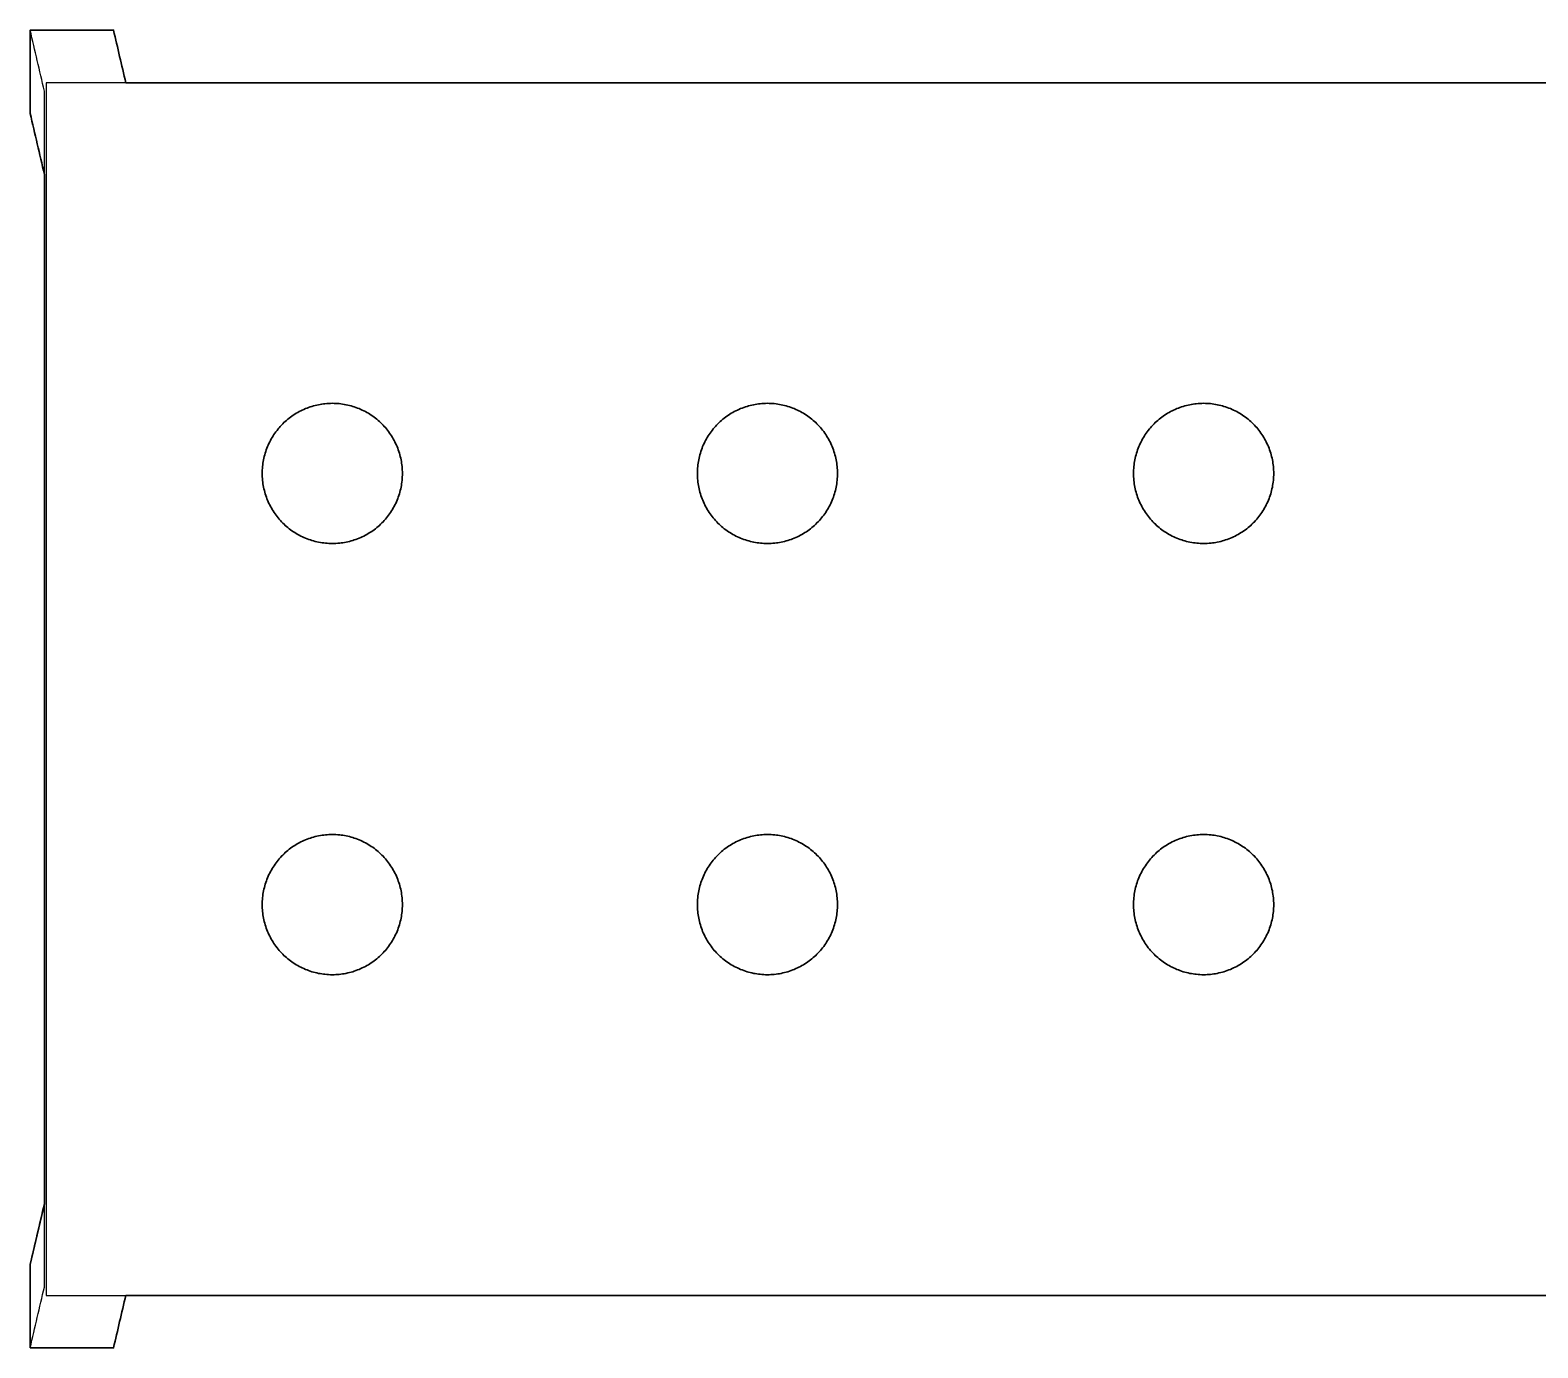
# Model space of a CAD drawing. Header units: millimetres. Extents: x 0 to 2951, y -1031 to 459.
# Drawn here: x 140 to 538, y -1030.7 to -682.9 of the extents above; entities that cross this region are included whole.
import ezdxf

# ---------------------------------------------------------------- set-up
doc = ezdxf.new("R2010")
doc.units = ezdxf.units.MM
doc.layers.add('Blocks', color=7, linetype='Continuous')
doc.layers.add('Blocks$Inner', color=7, linetype='Continuous', lineweight=25, true_color=0x007f00)
doc.layers.add('Blocks$Outline', color=7, linetype='Continuous', lineweight=35, true_color=0xff3f3f)

# ---------------------------------------------------------------- blocks, each defined once
blk = doc.blocks.new('Balcony Bench Top')
at = {"layer": 'Blocks$Inner'}
for points, degree in [([(85.57, 844.28), (85.83, 844.28), (86.1, 844.28), (86.36, 844.28)], 3), ([(85.57, 843.76), (85.57, 843.94), (85.57, 844.11), (85.57, 844.28)], 3), ([(85.57, 844.28), (90.92, 843.03), (96.27, 841.79), (101.62, 840.54)], 3), ([(85.57, 822.83), (85.57, 829.8), (85.57, 836.78), (85.57, 843.76)], 3), ([(86.36, 844.28), (93.07, 844.28), (99.77, 844.28), (106.47, 844.28)], 3), ([(106.47, 844.28), (106.83, 844.28), (107.19, 844.28), (107.55, 844.28)], 3), ([(107.55, 844.28), (112.91, 843.03), (118.26, 841.79), (123.62, 840.54)], 3), ([(395.29, 840.54), (400.65, 841.79), (406.01, 843.03), (411.36, 844.28)], 3), ([(411.36, 844.28), (411.72, 844.28), (412.08, 844.28), (412.44, 844.28)], 3), ([(412.44, 844.28), (412.5, 844.29), (412.56, 844.29), (412.62, 844.29)], 3), ([(412.62, 844.29), (419.18, 844.29), (425.73, 844.29), (432.29, 844.29)], 3), ([(417.29, 840.54), (422.64, 841.79), (428, 843.03), (433.35, 844.28)], 3), ([(432.29, 844.29), (432.35, 844.29), (432.41, 844.29), (432.47, 844.28)], 3), ([(432.47, 844.28), (432.76, 844.28), (433.05, 844.28), (433.35, 844.28)], 3), ([(433.35, 844.28), (433.35, 844.11), (433.35, 843.94), (433.35, 843.76)], 3), ([(433.35, 843.76), (433.35, 836.78), (433.35, 829.8), (433.35, 822.83)], 3), ([(419.49, 840.04), (99.42, 840.04)], 1), ([(99.42, 840.04), (99.42, 819.05)], 1), ([(101.62, 840.54), (102.02, 840.54), (102.42, 840.54), (102.82, 840.54)], 3), ([(102.82, 840.54), (103.04, 840.54), (107.13, 840.54), (112.81, 840.54)], 3), ([(112.81, 840.54), (116.41, 840.54), (120.02, 840.54), (123.62, 840.54)], 3), ([(123.62, 840.54), (214.18, 840.54), (304.73, 840.54), (395.29, 840.54)], 3), ([(395.29, 840.54), (398.9, 840.54), (402.5, 840.54), (406.11, 840.54)], 3), ([(406.11, 840.54), (411.78, 840.54), (415.87, 840.54), (416.1, 840.54)], 3), ([(416.1, 840.54), (416.5, 840.54), (416.89, 840.54), (417.29, 840.54)], 3), ([(419.49, 819.05), (419.49, 840.04)], 1), ([(85.57, 822.29), (85.57, 822.47), (85.57, 822.65), (85.57, 822.83)], 3), ([(99.42, 819.05), (94.8, 820.13), (90.18, 821.21), (85.57, 822.29)], 3), ([(433.35, 822.29), (428.73, 821.21), (424.11, 820.13), (419.49, 819.05)], 3), ([(433.35, 822.83), (433.35, 822.65), (433.35, 822.47), (433.35, 822.29)], 3), ([(99.42, 819.05), (99.42, -784.98)], 1), ([(419.49, -784.98), (419.49, 819.05)], 1)]:
    blk.add_open_spline(points, degree=degree, dxfattribs=at)
for points, knots in [([(220.95, 762.59), (221.02, 763.24), (221.05, 763.89), (221.05, 764.54), (221.05, 765.75), (220.94, 766.95), (220.7, 768.14), (220.46, 769.33), (220.11, 770.49), (219.65, 771.61), (219.18, 772.74), (218.61, 773.8), (217.94, 774.81), (217.27, 775.82), (216.5, 776.75), (215.64, 777.61), (214.78, 778.47), (213.85, 779.24), (212.83, 779.92), (211.83, 780.59), (210.77, 781.16), (209.65, 781.62), (208.52, 782.09), (207.36, 782.44), (206.17, 782.68), (204.98, 782.92), (203.78, 783.04), (202.57, 783.04), (201.35, 783.04), (200.15, 782.92), (198.96, 782.69), (197.76, 782.45), (196.6, 782.1), (195.48, 781.63), (194.36, 781.17), (193.3, 780.6), (192.29, 779.93), (191.28, 779.26), (190.34, 778.49), (189.48, 777.63), (188.62, 776.77), (187.86, 775.84), (187.18, 774.83), (186.51, 773.82), (185.93, 772.75), (185.47, 771.63), (185, 770.51), (184.65, 769.35), (184.41, 768.16), (184.3, 767.6), (184.22, 767.04), (184.16, 766.48)], [17, 17, 17, 17, 18, 18, 18, 19, 19, 19, 20, 20, 20, 21, 21, 21, 22, 22, 22, 23, 23, 23, 24, 24, 24, 25, 25, 25, 26, 26, 26, 27, 27, 27, 28, 28, 28, 29, 29, 29, 30, 30, 30, 31, 31, 31, 32, 32, 32, 33, 33, 33, 34, 34, 34, 34]), ([(297.96, 762.59), (297.89, 763.24), (297.86, 763.89), (297.86, 764.54), (297.86, 765.75), (297.98, 766.95), (298.21, 768.14), (298.45, 769.33), (298.8, 770.49), (299.27, 771.61), (299.73, 772.74), (300.3, 773.8), (300.97, 774.81), (301.65, 775.82), (302.41, 776.75), (303.27, 777.61), (304.13, 778.47), (305.07, 779.24), (306.08, 779.92), (307.09, 780.59), (308.15, 781.16), (309.27, 781.62), (310.39, 782.09), (311.55, 782.44), (312.74, 782.68), (313.93, 782.92), (315.13, 783.04), (316.35, 783.04), (317.56, 783.04), (318.76, 782.92), (319.96, 782.69), (321.15, 782.45), (322.31, 782.1), (323.43, 781.63), (324.55, 781.17), (325.61, 780.6), (326.62, 779.93), (327.64, 779.26), (328.57, 778.49), (329.44, 777.63), (330.29, 776.77), (331.06, 775.84), (331.73, 774.83), (332.41, 773.82), (332.98, 772.75), (333.45, 771.63), (333.91, 770.51), (334.26, 769.35), (334.5, 768.16), (334.61, 767.6), (334.7, 767.04), (334.76, 766.48)], [17, 17, 17, 17, 18, 18, 18, 19, 19, 19, 20, 20, 20, 21, 21, 21, 22, 22, 22, 23, 23, 23, 24, 24, 24, 25, 25, 25, 26, 26, 26, 27, 27, 27, 28, 28, 28, 29, 29, 29, 30, 30, 30, 31, 31, 31, 32, 32, 32, 33, 33, 33, 34, 34, 34, 34]), ([(184.16, 766.48), (184.09, 765.84), (184.05, 765.19), (184.05, 764.53), (184.05, 763.32), (184.17, 762.12), (184.41, 760.93), (184.65, 759.73), (185, 758.57), (185.47, 757.45), (185.93, 756.33), (186.5, 755.27), (187.17, 754.26), (187.85, 753.25), (188.62, 752.31), (189.48, 751.45), (190.33, 750.6), (191.27, 749.83), (192.27, 749.16), (193.29, 748.48), (194.35, 747.91), (195.48, 747.45), (196.6, 746.98), (197.76, 746.63), (198.95, 746.39), (200.14, 746.16), (201.34, 746.04), (202.55, 746.04), (203.77, 746.04), (204.97, 746.16), (206.17, 746.4), (207.36, 746.63), (208.51, 746.98), (209.63, 747.44), (210.75, 747.91), (211.82, 748.48), (212.83, 749.16), (213.84, 749.83), (214.77, 750.6), (215.63, 751.45), (216.49, 752.31), (217.26, 753.25), (217.93, 754.26), (218.61, 755.27), (219.18, 756.34), (219.65, 757.46), (220.11, 758.58), (220.46, 759.73), (220.7, 760.92), (220.81, 761.48), (220.89, 762.03), (220.95, 762.59)], [34, 34, 34, 34, 35, 35, 35, 36, 36, 36, 37, 37, 37, 38, 38, 38, 39, 39, 39, 40, 40, 40, 41, 41, 41, 42, 42, 42, 43, 43, 43, 44, 44, 44, 45, 45, 45, 46, 46, 46, 47, 47, 47, 48, 48, 48, 49, 49, 49, 50, 50, 50, 51, 51, 51, 51]), ([(334.76, 766.48), (334.83, 765.84), (334.86, 765.19), (334.86, 764.53), (334.86, 763.32), (334.74, 762.12), (334.5, 760.93), (334.27, 759.73), (333.91, 758.57), (333.45, 757.45), (332.98, 756.33), (332.41, 755.27), (331.74, 754.26), (331.07, 753.25), (330.3, 752.31), (329.44, 751.45), (328.58, 750.6), (327.65, 749.83), (326.64, 749.16), (325.63, 748.48), (324.56, 747.91), (323.44, 747.45), (322.31, 746.98), (321.16, 746.63), (319.96, 746.39), (318.78, 746.16), (317.57, 746.04), (316.36, 746.04), (315.15, 746.04), (313.94, 746.16), (312.74, 746.4), (311.56, 746.63), (310.4, 746.98), (309.29, 747.44), (308.16, 747.91), (307.09, 748.48), (306.08, 749.16), (305.07, 749.83), (304.14, 750.6), (303.28, 751.45), (302.42, 752.31), (301.65, 753.25), (300.98, 754.26), (300.3, 755.27), (299.73, 756.34), (299.27, 757.46), (298.8, 758.58), (298.45, 759.73), (298.22, 760.92), (298.11, 761.48), (298.02, 762.03), (297.96, 762.59)], [34, 34, 34, 34, 35, 35, 35, 36, 36, 36, 37, 37, 37, 38, 38, 38, 39, 39, 39, 40, 40, 40, 41, 41, 41, 42, 42, 42, 43, 43, 43, 44, 44, 44, 45, 45, 45, 46, 46, 46, 47, 47, 47, 48, 48, 48, 49, 49, 49, 50, 50, 50, 51, 51, 51, 51]), ([(220.95, 647.74), (221.02, 648.38), (221.05, 649.03), (221.05, 649.68), (221.05, 650.89), (220.94, 652.09), (220.7, 653.28), (220.46, 654.48), (220.11, 655.63), (219.65, 656.76), (219.18, 657.88), (218.61, 658.95), (217.94, 659.96), (217.27, 660.97), (216.5, 661.9), (215.64, 662.76), (214.78, 663.62), (213.85, 664.39), (212.83, 665.06), (211.83, 665.74), (210.77, 666.31), (209.65, 666.77), (208.52, 667.24), (207.36, 667.59), (206.17, 667.83), (204.98, 668.06), (203.78, 668.18), (202.57, 668.18), (201.35, 668.18), (200.15, 668.07), (198.96, 667.83), (197.76, 667.59), (196.6, 667.24), (195.48, 666.78), (194.36, 666.32), (193.3, 665.75), (192.29, 665.08), (191.28, 664.4), (190.34, 663.63), (189.48, 662.77), (188.62, 661.92), (187.86, 660.98), (187.18, 659.98), (186.51, 658.97), (185.93, 657.9), (185.47, 656.78), (185, 655.65), (184.65, 654.5), (184.41, 653.31), (184.3, 652.75), (184.22, 652.19), (184.16, 651.63)], [0, 0, 0, 0, 1, 1, 1, 2, 2, 2, 3, 3, 3, 4, 4, 4, 5, 5, 5, 6, 6, 6, 7, 7, 7, 8, 8, 8, 9, 9, 9, 10, 10, 10, 11, 11, 11, 12, 12, 12, 13, 13, 13, 14, 14, 14, 15, 15, 15, 16, 16, 16, 17, 17, 17, 17]), ([(297.96, 647.74), (297.89, 648.38), (297.86, 649.03), (297.86, 649.68), (297.86, 650.89), (297.98, 652.09), (298.21, 653.28), (298.45, 654.48), (298.8, 655.63), (299.27, 656.76), (299.73, 657.88), (300.3, 658.95), (300.97, 659.96), (301.65, 660.97), (302.41, 661.9), (303.27, 662.76), (304.13, 663.62), (305.07, 664.39), (306.08, 665.06), (307.09, 665.74), (308.15, 666.31), (309.27, 666.77), (310.39, 667.24), (311.55, 667.59), (312.74, 667.83), (313.93, 668.06), (315.13, 668.18), (316.35, 668.18), (317.56, 668.18), (318.76, 668.07), (319.96, 667.83), (321.15, 667.59), (322.31, 667.24), (323.43, 666.78), (324.55, 666.32), (325.61, 665.75), (326.62, 665.08), (327.64, 664.4), (328.57, 663.63), (329.44, 662.77), (330.29, 661.92), (331.06, 660.98), (331.73, 659.98), (332.41, 658.97), (332.98, 657.9), (333.45, 656.78), (333.91, 655.65), (334.26, 654.5), (334.5, 653.31), (334.61, 652.75), (334.7, 652.19), (334.76, 651.63)], [17, 17, 17, 17, 18, 18, 18, 19, 19, 19, 20, 20, 20, 21, 21, 21, 22, 22, 22, 23, 23, 23, 24, 24, 24, 25, 25, 25, 26, 26, 26, 27, 27, 27, 28, 28, 28, 29, 29, 29, 30, 30, 30, 31, 31, 31, 32, 32, 32, 33, 33, 33, 34, 34, 34, 34]), ([(184.16, 651.63), (184.09, 650.98), (184.05, 650.33), (184.05, 649.68), (184.05, 648.46), (184.17, 647.26), (184.41, 646.07), (184.65, 644.88), (185, 643.72), (185.47, 642.59), (185.93, 641.48), (186.5, 640.41), (187.17, 639.41), (187.85, 638.39), (188.62, 637.46), (189.48, 636.6), (190.33, 635.74), (191.27, 634.98), (192.27, 634.3), (193.29, 633.63), (194.35, 633.06), (195.48, 632.59), (196.6, 632.13), (197.76, 631.78), (198.95, 631.54), (200.14, 631.3), (201.34, 631.18), (202.55, 631.18), (203.77, 631.18), (204.97, 631.3), (206.17, 631.54), (207.36, 631.78), (208.51, 632.13), (209.63, 632.59), (210.75, 633.05), (211.82, 633.63), (212.83, 634.3), (213.84, 634.98), (214.77, 635.74), (215.63, 636.6), (216.49, 637.46), (217.26, 638.39), (217.93, 639.4), (218.61, 640.41), (219.18, 641.48), (219.65, 642.61), (220.11, 643.72), (220.46, 644.88), (220.7, 646.07), (220.81, 646.62), (220.89, 647.18), (220.95, 647.74)], [17, 17, 17, 17, 18, 18, 18, 19, 19, 19, 20, 20, 20, 21, 21, 21, 22, 22, 22, 23, 23, 23, 24, 24, 24, 25, 25, 25, 26, 26, 26, 27, 27, 27, 28, 28, 28, 29, 29, 29, 30, 30, 30, 31, 31, 31, 32, 32, 32, 33, 33, 33, 34, 34, 34, 34]), ([(334.76, 651.63), (334.83, 650.98), (334.86, 650.33), (334.86, 649.68), (334.86, 648.46), (334.74, 647.26), (334.5, 646.07), (334.27, 644.88), (333.91, 643.72), (333.45, 642.59), (332.98, 641.48), (332.41, 640.41), (331.74, 639.41), (331.07, 638.39), (330.3, 637.46), (329.44, 636.6), (328.58, 635.74), (327.65, 634.98), (326.64, 634.3), (325.63, 633.63), (324.56, 633.06), (323.44, 632.59), (322.31, 632.13), (321.16, 631.78), (319.96, 631.54), (318.78, 631.3), (317.57, 631.18), (316.36, 631.18), (315.15, 631.18), (313.94, 631.3), (312.74, 631.54), (311.56, 631.78), (310.4, 632.13), (309.29, 632.59), (308.16, 633.05), (307.09, 633.63), (306.08, 634.3), (305.07, 634.98), (304.14, 635.74), (303.28, 636.6), (302.42, 637.46), (301.65, 638.39), (300.98, 639.4), (300.3, 640.41), (299.73, 641.48), (299.27, 642.61), (298.8, 643.72), (298.45, 644.88), (298.22, 646.07), (298.11, 646.62), (298.02, 647.18), (297.96, 647.74)], [34, 34, 34, 34, 35, 35, 35, 36, 36, 36, 37, 37, 37, 38, 38, 38, 39, 39, 39, 40, 40, 40, 41, 41, 41, 42, 42, 42, 43, 43, 43, 44, 44, 44, 45, 45, 45, 46, 46, 46, 47, 47, 47, 48, 48, 48, 49, 49, 49, 50, 50, 50, 51, 51, 51, 51]), ([(220.95, 532.59), (221.02, 533.24), (221.05, 533.89), (221.05, 534.54), (221.05, 535.75), (220.94, 536.95), (220.7, 538.14), (220.46, 539.33), (220.11, 540.49), (219.65, 541.61), (219.18, 542.74), (218.61, 543.8), (217.94, 544.81), (217.27, 545.82), (216.5, 546.75), (215.64, 547.61), (214.78, 548.47), (213.85, 549.24), (212.83, 549.92), (211.83, 550.59), (210.77, 551.16), (209.65, 551.62), (208.52, 552.09), (207.36, 552.44), (206.17, 552.68), (204.98, 552.92), (203.78, 553.04), (202.57, 553.04), (201.35, 553.04), (200.15, 552.92), (198.96, 552.69), (197.76, 552.45), (196.6, 552.1), (195.48, 551.63), (194.36, 551.17), (193.3, 550.6), (192.29, 549.93), (191.28, 549.26), (190.34, 548.49), (189.48, 547.63), (188.62, 546.77), (187.86, 545.84), (187.18, 544.83), (186.51, 543.82), (185.93, 542.75), (185.47, 541.63), (185, 540.51), (184.65, 539.35), (184.41, 538.16), (184.3, 537.6), (184.22, 537.04), (184.16, 536.48)], [0, 0, 0, 0, 1, 1, 1, 2, 2, 2, 3, 3, 3, 4, 4, 4, 5, 5, 5, 6, 6, 6, 7, 7, 7, 8, 8, 8, 9, 9, 9, 10, 10, 10, 11, 11, 11, 12, 12, 12, 13, 13, 13, 14, 14, 14, 15, 15, 15, 16, 16, 16, 17, 17, 17, 17]), ([(297.96, 532.59), (297.89, 533.24), (297.86, 533.89), (297.86, 534.54), (297.86, 535.75), (297.98, 536.95), (298.21, 538.14), (298.45, 539.33), (298.8, 540.49), (299.27, 541.61), (299.73, 542.74), (300.3, 543.8), (300.97, 544.81), (301.65, 545.82), (302.41, 546.75), (303.27, 547.61), (304.13, 548.47), (305.07, 549.24), (306.08, 549.92), (307.09, 550.59), (308.15, 551.16), (309.27, 551.62), (310.39, 552.09), (311.55, 552.44), (312.74, 552.68), (313.93, 552.92), (315.13, 553.04), (316.35, 553.04), (317.56, 553.04), (318.76, 552.92), (319.96, 552.69), (321.15, 552.45), (322.31, 552.1), (323.43, 551.63), (324.55, 551.17), (325.61, 550.6), (326.62, 549.93), (327.64, 549.26), (328.57, 548.49), (329.44, 547.63), (330.29, 546.77), (331.06, 545.84), (331.73, 544.83), (332.41, 543.82), (332.98, 542.75), (333.45, 541.63), (333.91, 540.51), (334.26, 539.35), (334.5, 538.16), (334.61, 537.6), (334.7, 537.04), (334.76, 536.48)], [17, 17, 17, 17, 18, 18, 18, 19, 19, 19, 20, 20, 20, 21, 21, 21, 22, 22, 22, 23, 23, 23, 24, 24, 24, 25, 25, 25, 26, 26, 26, 27, 27, 27, 28, 28, 28, 29, 29, 29, 30, 30, 30, 31, 31, 31, 32, 32, 32, 33, 33, 33, 34, 34, 34, 34]), ([(184.16, 536.48), (184.09, 535.84), (184.05, 535.19), (184.05, 534.53), (184.05, 533.32), (184.17, 532.12), (184.41, 530.93), (184.65, 529.73), (185, 528.57), (185.47, 527.45), (185.93, 526.33), (186.5, 525.27), (187.17, 524.26), (187.85, 523.25), (188.62, 522.31), (189.48, 521.45), (190.33, 520.6), (191.27, 519.83), (192.27, 519.16), (193.29, 518.48), (194.35, 517.91), (195.48, 517.45), (196.6, 516.98), (197.76, 516.63), (198.95, 516.39), (200.14, 516.16), (201.34, 516.04), (202.55, 516.04), (203.77, 516.04), (204.97, 516.16), (206.17, 516.4), (207.36, 516.63), (208.51, 516.98), (209.63, 517.44), (210.75, 517.91), (211.82, 518.48), (212.83, 519.16), (213.84, 519.83), (214.77, 520.6), (215.63, 521.45), (216.49, 522.31), (217.26, 523.25), (217.93, 524.26), (218.61, 525.27), (219.18, 526.34), (219.65, 527.46), (220.11, 528.58), (220.46, 529.73), (220.7, 530.92), (220.81, 531.48), (220.89, 532.03), (220.95, 532.59)], [17, 17, 17, 17, 18, 18, 18, 19, 19, 19, 20, 20, 20, 21, 21, 21, 22, 22, 22, 23, 23, 23, 24, 24, 24, 25, 25, 25, 26, 26, 26, 27, 27, 27, 28, 28, 28, 29, 29, 29, 30, 30, 30, 31, 31, 31, 32, 32, 32, 33, 33, 33, 34, 34, 34, 34]), ([(334.76, 536.48), (334.83, 535.84), (334.86, 535.19), (334.86, 534.53), (334.86, 533.32), (334.74, 532.12), (334.5, 530.93), (334.27, 529.73), (333.91, 528.57), (333.45, 527.45), (332.98, 526.33), (332.41, 525.27), (331.74, 524.26), (331.07, 523.25), (330.3, 522.31), (329.44, 521.45), (328.58, 520.6), (327.65, 519.83), (326.64, 519.16), (325.63, 518.48), (324.56, 517.91), (323.44, 517.45), (322.31, 516.98), (321.16, 516.63), (319.96, 516.39), (318.78, 516.16), (317.57, 516.04), (316.36, 516.04), (315.15, 516.04), (313.94, 516.16), (312.74, 516.4), (311.56, 516.63), (310.4, 516.98), (309.29, 517.44), (308.16, 517.91), (307.09, 518.48), (306.08, 519.16), (305.07, 519.83), (304.14, 520.6), (303.28, 521.45), (302.42, 522.31), (301.65, 523.25), (300.98, 524.26), (300.3, 525.27), (299.73, 526.34), (299.27, 527.46), (298.8, 528.58), (298.45, 529.73), (298.22, 530.92), (298.11, 531.48), (298.02, 532.03), (297.96, 532.59)], [34, 34, 34, 34, 35, 35, 35, 36, 36, 36, 37, 37, 37, 38, 38, 38, 39, 39, 39, 40, 40, 40, 41, 41, 41, 42, 42, 42, 43, 43, 43, 44, 44, 44, 45, 45, 45, 46, 46, 46, 47, 47, 47, 48, 48, 48, 49, 49, 49, 50, 50, 50, 51, 51, 51, 51])]:
    blk.add_open_spline(points, degree=3, knots=knots, dxfattribs=at)
at = {"layer": 'Blocks$Outline'}
for points in [[(123.62, 840.54), (107.55, 844.28), (106.47, 844.28), (86.36, 844.28), (85.57, 844.28)], [(99.42, 819.05), (99.42, -784.98)], [(419.49, -784.98), (419.49, 819.05)]]:
    blk.add_lwpolyline(points, dxfattribs=at)
for points, knots in [([(85.57, 844.28), (85.57, 844.11), (85.57, 843.94), (85.57, 843.76), (85.57, 836.78), (85.57, 829.8), (85.57, 822.83), (85.57, 822.65), (85.57, 822.47), (85.57, 822.29), (90.18, 821.21), (94.8, 820.13), (99.42, 819.05)], [-4, -4, -4, -4, -3, -3, -3, -2, -2, -2, -1, -1, -1, 0, 0, 0, 0]), ([(419.49, 819.05), (424.11, 820.13), (428.73, 821.21), (433.35, 822.29), (433.35, 822.47), (433.35, 822.65), (433.35, 822.83), (433.35, 829.8), (433.35, 836.78), (433.35, 843.76), (433.35, 843.94), (433.35, 844.11), (433.35, 844.28), (433.05, 844.28), (432.76, 844.28), (432.47, 844.28), (432.41, 844.29), (432.35, 844.29), (432.29, 844.29), (425.73, 844.29), (419.18, 844.29), (412.62, 844.29), (412.56, 844.29), (412.5, 844.29), (412.44, 844.28), (412.08, 844.28), (411.72, 844.28), (411.36, 844.28), (406.01, 843.03), (400.65, 841.79), (395.29, 840.54), (304.73, 840.54), (214.18, 840.54), (123.62, 840.54)], [-19, -19, -19, -19, -18, -18, -18, -17, -17, -17, -16, -16, -16, -15, -15, -15, -14, -14, -14, -13, -13, -13, -12, -12, -12, -11, -11, -11, -10, -10, -10, -9, -9, -9, -8, -8, -8, -8]), ([(220.95, 762.59), (220.89, 762.03), (220.81, 761.48), (220.7, 760.92), (220.46, 759.73), (220.11, 758.58), (219.65, 757.46), (219.18, 756.34), (218.61, 755.27), (217.93, 754.26), (217.26, 753.25), (216.49, 752.31), (215.63, 751.45), (214.77, 750.6), (213.84, 749.83), (212.83, 749.16), (211.82, 748.48), (210.75, 747.91), (209.63, 747.44), (208.51, 746.98), (207.36, 746.63), (206.17, 746.4), (204.97, 746.16), (203.77, 746.04), (202.55, 746.04), (201.34, 746.04), (200.14, 746.16), (198.95, 746.39), (197.76, 746.63), (196.6, 746.98), (195.48, 747.45), (194.35, 747.91), (193.29, 748.48), (192.27, 749.16), (191.27, 749.83), (190.33, 750.6), (189.48, 751.45), (188.62, 752.31), (187.85, 753.25), (187.17, 754.26), (186.5, 755.27), (185.93, 756.33), (185.47, 757.45), (185, 758.57), (184.65, 759.73), (184.41, 760.93), (184.17, 762.12), (184.05, 763.32), (184.05, 764.53), (184.05, 765.19), (184.09, 765.84), (184.16, 766.48), (184.22, 767.04), (184.3, 767.6), (184.41, 768.16), (184.65, 769.35), (185, 770.51), (185.47, 771.63), (185.93, 772.75), (186.51, 773.82), (187.18, 774.83), (187.86, 775.84), (188.62, 776.77), (189.48, 777.63), (190.34, 778.49), (191.28, 779.26), (192.29, 779.93), (193.3, 780.6), (194.36, 781.17), (195.48, 781.63), (196.6, 782.1), (197.76, 782.45), (198.96, 782.69), (200.15, 782.92), (201.35, 783.04), (202.57, 783.04), (203.78, 783.04), (204.98, 782.92), (206.17, 782.68), (207.36, 782.44), (208.52, 782.09), (209.65, 781.62), (210.77, 781.16), (211.83, 780.59), (212.83, 779.92), (213.85, 779.24), (214.78, 778.47), (215.64, 777.61), (216.5, 776.75), (217.27, 775.82), (217.94, 774.81), (218.61, 773.8), (219.18, 772.74), (219.65, 771.61), (220.11, 770.49), (220.46, 769.33), (220.7, 768.14), (220.94, 766.95), (221.05, 765.75), (221.05, 764.54), (221.05, 763.89), (221.02, 763.24), (220.95, 762.59)], [-51, -51, -51, -51, -50, -50, -50, -49, -49, -49, -48, -48, -48, -47, -47, -47, -46, -46, -46, -45, -45, -45, -44, -44, -44, -43, -43, -43, -42, -42, -42, -41, -41, -41, -40, -40, -40, -39, -39, -39, -38, -38, -38, -37, -37, -37, -36, -36, -36, -35, -35, -35, -34, -34, -34, -33, -33, -33, -32, -32, -32, -31, -31, -31, -30, -30, -30, -29, -29, -29, -28, -28, -28, -27, -27, -27, -26, -26, -26, -25, -25, -25, -24, -24, -24, -23, -23, -23, -22, -22, -22, -21, -21, -21, -20, -20, -20, -19, -19, -19, -18, -18, -18, -17, -17, -17, -17]), ([(297.96, 762.59), (297.89, 763.24), (297.86, 763.89), (297.86, 764.54), (297.86, 765.75), (297.98, 766.95), (298.21, 768.14), (298.45, 769.33), (298.8, 770.49), (299.27, 771.61), (299.73, 772.74), (300.3, 773.8), (300.97, 774.81), (301.65, 775.82), (302.41, 776.75), (303.27, 777.61), (304.13, 778.47), (305.07, 779.24), (306.08, 779.92), (307.09, 780.59), (308.15, 781.16), (309.27, 781.62), (310.39, 782.09), (311.55, 782.44), (312.74, 782.68), (313.93, 782.92), (315.13, 783.04), (316.35, 783.04), (317.56, 783.04), (318.76, 782.92), (319.96, 782.69), (321.15, 782.45), (322.31, 782.1), (323.43, 781.63), (324.55, 781.17), (325.61, 780.6), (326.62, 779.93), (327.64, 779.26), (328.57, 778.49), (329.44, 777.63), (330.29, 776.77), (331.06, 775.84), (331.73, 774.83), (332.41, 773.82), (332.98, 772.75), (333.45, 771.63), (333.91, 770.51), (334.26, 769.35), (334.5, 768.16), (334.61, 767.6), (334.7, 767.04), (334.76, 766.48), (334.83, 765.84), (334.86, 765.19), (334.86, 764.53), (334.86, 763.32), (334.74, 762.12), (334.5, 760.93), (334.27, 759.73), (333.91, 758.57), (333.45, 757.45), (332.98, 756.33), (332.41, 755.27), (331.74, 754.26), (331.07, 753.25), (330.3, 752.31), (329.44, 751.45), (328.58, 750.6), (327.65, 749.83), (326.64, 749.16), (325.63, 748.48), (324.56, 747.91), (323.44, 747.45), (322.31, 746.98), (321.16, 746.63), (319.96, 746.39), (318.78, 746.16), (317.57, 746.04), (316.36, 746.04), (315.15, 746.04), (313.94, 746.16), (312.74, 746.4), (311.56, 746.63), (310.4, 746.98), (309.29, 747.44), (308.16, 747.91), (307.09, 748.48), (306.08, 749.16), (305.07, 749.83), (304.14, 750.6), (303.28, 751.45), (302.42, 752.31), (301.65, 753.25), (300.98, 754.26), (300.3, 755.27), (299.73, 756.34), (299.27, 757.46), (298.8, 758.58), (298.45, 759.73), (298.22, 760.92), (298.11, 761.48), (298.02, 762.03), (297.96, 762.59)], [17, 17, 17, 17, 18, 18, 18, 19, 19, 19, 20, 20, 20, 21, 21, 21, 22, 22, 22, 23, 23, 23, 24, 24, 24, 25, 25, 25, 26, 26, 26, 27, 27, 27, 28, 28, 28, 29, 29, 29, 30, 30, 30, 31, 31, 31, 32, 32, 32, 33, 33, 33, 34, 34, 34, 35, 35, 35, 36, 36, 36, 37, 37, 37, 38, 38, 38, 39, 39, 39, 40, 40, 40, 41, 41, 41, 42, 42, 42, 43, 43, 43, 44, 44, 44, 45, 45, 45, 46, 46, 46, 47, 47, 47, 48, 48, 48, 49, 49, 49, 50, 50, 50, 51, 51, 51, 51]), ([(220.95, 647.74), (220.89, 647.18), (220.81, 646.62), (220.7, 646.07), (220.46, 644.88), (220.11, 643.72), (219.65, 642.61), (219.18, 641.48), (218.61, 640.41), (217.93, 639.4), (217.26, 638.39), (216.49, 637.46), (215.63, 636.6), (214.77, 635.74), (213.84, 634.98), (212.83, 634.3), (211.82, 633.63), (210.75, 633.05), (209.63, 632.59), (208.51, 632.13), (207.36, 631.78), (206.17, 631.54), (204.97, 631.3), (203.77, 631.18), (202.55, 631.18), (201.34, 631.18), (200.14, 631.3), (198.95, 631.54), (197.76, 631.78), (196.6, 632.13), (195.48, 632.59), (194.35, 633.06), (193.29, 633.63), (192.27, 634.3), (191.27, 634.98), (190.33, 635.74), (189.48, 636.6), (188.62, 637.46), (187.85, 638.39), (187.17, 639.41), (186.5, 640.41), (185.93, 641.48), (185.47, 642.59), (185, 643.72), (184.65, 644.88), (184.41, 646.07), (184.17, 647.26), (184.05, 648.46), (184.05, 649.68), (184.05, 650.33), (184.09, 650.98), (184.16, 651.63), (184.22, 652.19), (184.3, 652.75), (184.41, 653.31), (184.65, 654.5), (185, 655.65), (185.47, 656.78), (185.93, 657.9), (186.51, 658.97), (187.18, 659.98), (187.86, 660.98), (188.62, 661.92), (189.48, 662.77), (190.34, 663.63), (191.28, 664.4), (192.29, 665.08), (193.3, 665.75), (194.36, 666.32), (195.48, 666.78), (196.6, 667.24), (197.76, 667.59), (198.96, 667.83), (200.15, 668.07), (201.35, 668.18), (202.57, 668.18), (203.78, 668.18), (204.98, 668.06), (206.17, 667.83), (207.36, 667.59), (208.52, 667.24), (209.65, 666.77), (210.77, 666.31), (211.83, 665.74), (212.83, 665.06), (213.85, 664.39), (214.78, 663.62), (215.64, 662.76), (216.5, 661.9), (217.27, 660.97), (217.94, 659.96), (218.61, 658.95), (219.18, 657.88), (219.65, 656.76), (220.11, 655.63), (220.46, 654.48), (220.7, 653.28), (220.94, 652.09), (221.05, 650.89), (221.05, 649.68), (221.05, 649.03), (221.02, 648.38), (220.95, 647.74)], [-34, -34, -34, -34, -33, -33, -33, -32, -32, -32, -31, -31, -31, -30, -30, -30, -29, -29, -29, -28, -28, -28, -27, -27, -27, -26, -26, -26, -25, -25, -25, -24, -24, -24, -23, -23, -23, -22, -22, -22, -21, -21, -21, -20, -20, -20, -19, -19, -19, -18, -18, -18, -17, -17, -17, -16, -16, -16, -15, -15, -15, -14, -14, -14, -13, -13, -13, -12, -12, -12, -11, -11, -11, -10, -10, -10, -9, -9, -9, -8, -8, -8, -7, -7, -7, -6, -6, -6, -5, -5, -5, -4, -4, -4, -3, -3, -3, -2, -2, -2, -1, -1, -1, 0, 0, 0, 0]), ([(297.96, 647.74), (297.89, 648.38), (297.86, 649.03), (297.86, 649.68), (297.86, 650.89), (297.98, 652.09), (298.21, 653.28), (298.45, 654.48), (298.8, 655.63), (299.27, 656.76), (299.73, 657.88), (300.3, 658.95), (300.97, 659.96), (301.65, 660.97), (302.41, 661.9), (303.27, 662.76), (304.13, 663.62), (305.07, 664.39), (306.08, 665.06), (307.09, 665.74), (308.15, 666.31), (309.27, 666.77), (310.39, 667.24), (311.55, 667.59), (312.74, 667.83), (313.93, 668.06), (315.13, 668.18), (316.35, 668.18), (317.56, 668.18), (318.76, 668.07), (319.96, 667.83), (321.15, 667.59), (322.31, 667.24), (323.43, 666.78), (324.55, 666.32), (325.61, 665.75), (326.62, 665.08), (327.64, 664.4), (328.57, 663.63), (329.44, 662.77), (330.29, 661.92), (331.06, 660.98), (331.73, 659.98), (332.41, 658.97), (332.98, 657.9), (333.45, 656.78), (333.91, 655.65), (334.26, 654.5), (334.5, 653.31), (334.61, 652.75), (334.7, 652.19), (334.76, 651.63), (334.83, 650.98), (334.86, 650.33), (334.86, 649.68), (334.86, 648.46), (334.74, 647.26), (334.5, 646.07), (334.27, 644.88), (333.91, 643.72), (333.45, 642.59), (332.98, 641.48), (332.41, 640.41), (331.74, 639.41), (331.07, 638.39), (330.3, 637.46), (329.44, 636.6), (328.58, 635.74), (327.65, 634.98), (326.64, 634.3), (325.63, 633.63), (324.56, 633.06), (323.44, 632.59), (322.31, 632.13), (321.16, 631.78), (319.96, 631.54), (318.78, 631.3), (317.57, 631.18), (316.36, 631.18), (315.15, 631.18), (313.94, 631.3), (312.74, 631.54), (311.56, 631.78), (310.4, 632.13), (309.29, 632.59), (308.16, 633.05), (307.09, 633.63), (306.08, 634.3), (305.07, 634.98), (304.14, 635.74), (303.28, 636.6), (302.42, 637.46), (301.65, 638.39), (300.98, 639.4), (300.3, 640.41), (299.73, 641.48), (299.27, 642.61), (298.8, 643.72), (298.45, 644.88), (298.22, 646.07), (298.11, 646.62), (298.02, 647.18), (297.96, 647.74)], [17, 17, 17, 17, 18, 18, 18, 19, 19, 19, 20, 20, 20, 21, 21, 21, 22, 22, 22, 23, 23, 23, 24, 24, 24, 25, 25, 25, 26, 26, 26, 27, 27, 27, 28, 28, 28, 29, 29, 29, 30, 30, 30, 31, 31, 31, 32, 32, 32, 33, 33, 33, 34, 34, 34, 35, 35, 35, 36, 36, 36, 37, 37, 37, 38, 38, 38, 39, 39, 39, 40, 40, 40, 41, 41, 41, 42, 42, 42, 43, 43, 43, 44, 44, 44, 45, 45, 45, 46, 46, 46, 47, 47, 47, 48, 48, 48, 49, 49, 49, 50, 50, 50, 51, 51, 51, 51]), ([(220.95, 532.59), (220.89, 532.03), (220.81, 531.48), (220.7, 530.92), (220.46, 529.73), (220.11, 528.58), (219.65, 527.46), (219.18, 526.34), (218.61, 525.27), (217.93, 524.26), (217.26, 523.25), (216.49, 522.31), (215.63, 521.45), (214.77, 520.6), (213.84, 519.83), (212.83, 519.16), (211.82, 518.48), (210.75, 517.91), (209.63, 517.44), (208.51, 516.98), (207.36, 516.63), (206.17, 516.4), (204.97, 516.16), (203.77, 516.04), (202.55, 516.04), (201.34, 516.04), (200.14, 516.16), (198.95, 516.39), (197.76, 516.63), (196.6, 516.98), (195.48, 517.45), (194.35, 517.91), (193.29, 518.48), (192.27, 519.16), (191.27, 519.83), (190.33, 520.6), (189.48, 521.45), (188.62, 522.31), (187.85, 523.25), (187.17, 524.26), (186.5, 525.27), (185.93, 526.33), (185.47, 527.45), (185, 528.57), (184.65, 529.73), (184.41, 530.93), (184.17, 532.12), (184.05, 533.32), (184.05, 534.53), (184.05, 535.19), (184.09, 535.84), (184.16, 536.48), (184.22, 537.04), (184.3, 537.6), (184.41, 538.16), (184.65, 539.35), (185, 540.51), (185.47, 541.63), (185.93, 542.75), (186.51, 543.82), (187.18, 544.83), (187.86, 545.84), (188.62, 546.77), (189.48, 547.63), (190.34, 548.49), (191.28, 549.26), (192.29, 549.93), (193.3, 550.6), (194.36, 551.17), (195.48, 551.63), (196.6, 552.1), (197.76, 552.45), (198.96, 552.69), (200.15, 552.92), (201.35, 553.04), (202.57, 553.04), (203.78, 553.04), (204.98, 552.92), (206.17, 552.68), (207.36, 552.44), (208.52, 552.09), (209.65, 551.62), (210.77, 551.16), (211.83, 550.59), (212.83, 549.92), (213.85, 549.24), (214.78, 548.47), (215.64, 547.61), (216.5, 546.75), (217.27, 545.82), (217.94, 544.81), (218.61, 543.8), (219.18, 542.74), (219.65, 541.61), (220.11, 540.49), (220.46, 539.33), (220.7, 538.14), (220.94, 536.95), (221.05, 535.75), (221.05, 534.54), (221.05, 533.89), (221.02, 533.24), (220.95, 532.59)], [-34, -34, -34, -34, -33, -33, -33, -32, -32, -32, -31, -31, -31, -30, -30, -30, -29, -29, -29, -28, -28, -28, -27, -27, -27, -26, -26, -26, -25, -25, -25, -24, -24, -24, -23, -23, -23, -22, -22, -22, -21, -21, -21, -20, -20, -20, -19, -19, -19, -18, -18, -18, -17, -17, -17, -16, -16, -16, -15, -15, -15, -14, -14, -14, -13, -13, -13, -12, -12, -12, -11, -11, -11, -10, -10, -10, -9, -9, -9, -8, -8, -8, -7, -7, -7, -6, -6, -6, -5, -5, -5, -4, -4, -4, -3, -3, -3, -2, -2, -2, -1, -1, -1, 0, 0, 0, 0]), ([(297.96, 532.59), (297.89, 533.24), (297.86, 533.89), (297.86, 534.54), (297.86, 535.75), (297.98, 536.95), (298.21, 538.14), (298.45, 539.33), (298.8, 540.49), (299.27, 541.61), (299.73, 542.74), (300.3, 543.8), (300.97, 544.81), (301.65, 545.82), (302.41, 546.75), (303.27, 547.61), (304.13, 548.47), (305.07, 549.24), (306.08, 549.92), (307.09, 550.59), (308.15, 551.16), (309.27, 551.62), (310.39, 552.09), (311.55, 552.44), (312.74, 552.68), (313.93, 552.92), (315.13, 553.04), (316.35, 553.04), (317.56, 553.04), (318.76, 552.92), (319.96, 552.69), (321.15, 552.45), (322.31, 552.1), (323.43, 551.63), (324.55, 551.17), (325.61, 550.6), (326.62, 549.93), (327.64, 549.26), (328.57, 548.49), (329.44, 547.63), (330.29, 546.77), (331.06, 545.84), (331.73, 544.83), (332.41, 543.82), (332.98, 542.75), (333.45, 541.63), (333.91, 540.51), (334.26, 539.35), (334.5, 538.16), (334.61, 537.6), (334.7, 537.04), (334.76, 536.48), (334.83, 535.84), (334.86, 535.19), (334.86, 534.53), (334.86, 533.32), (334.74, 532.12), (334.5, 530.93), (334.27, 529.73), (333.91, 528.57), (333.45, 527.45), (332.98, 526.33), (332.41, 525.27), (331.74, 524.26), (331.07, 523.25), (330.3, 522.31), (329.44, 521.45), (328.58, 520.6), (327.65, 519.83), (326.64, 519.16), (325.63, 518.48), (324.56, 517.91), (323.44, 517.45), (322.31, 516.98), (321.16, 516.63), (319.96, 516.39), (318.78, 516.16), (317.57, 516.04), (316.36, 516.04), (315.15, 516.04), (313.94, 516.16), (312.74, 516.4), (311.56, 516.63), (310.4, 516.98), (309.29, 517.44), (308.16, 517.91), (307.09, 518.48), (306.08, 519.16), (305.07, 519.83), (304.14, 520.6), (303.28, 521.45), (302.42, 522.31), (301.65, 523.25), (300.98, 524.26), (300.3, 525.27), (299.73, 526.34), (299.27, 527.46), (298.8, 528.58), (298.45, 529.73), (298.22, 530.92), (298.11, 531.48), (298.02, 532.03), (297.96, 532.59)], [17, 17, 17, 17, 18, 18, 18, 19, 19, 19, 20, 20, 20, 21, 21, 21, 22, 22, 22, 23, 23, 23, 24, 24, 24, 25, 25, 25, 26, 26, 26, 27, 27, 27, 28, 28, 28, 29, 29, 29, 30, 30, 30, 31, 31, 31, 32, 32, 32, 33, 33, 33, 34, 34, 34, 35, 35, 35, 36, 36, 36, 37, 37, 37, 38, 38, 38, 39, 39, 39, 40, 40, 40, 41, 41, 41, 42, 42, 42, 43, 43, 43, 44, 44, 44, 45, 45, 45, 46, 46, 46, 47, 47, 47, 48, 48, 48, 49, 49, 49, 50, 50, 50, 51, 51, 51, 51])]:
    blk.add_open_spline(points, degree=3, knots=knots, dxfattribs=at)

msp = doc.modelspace()

# ---------------------------------------------------------------- block references
at = {"layer": 'Blocks', "rotation": 89.99999999999991}
msp.add_blockref('Balcony Bench Top', (984.27, -1116.23), dxfattribs=at)

doc.saveas('drawing.dxf')
